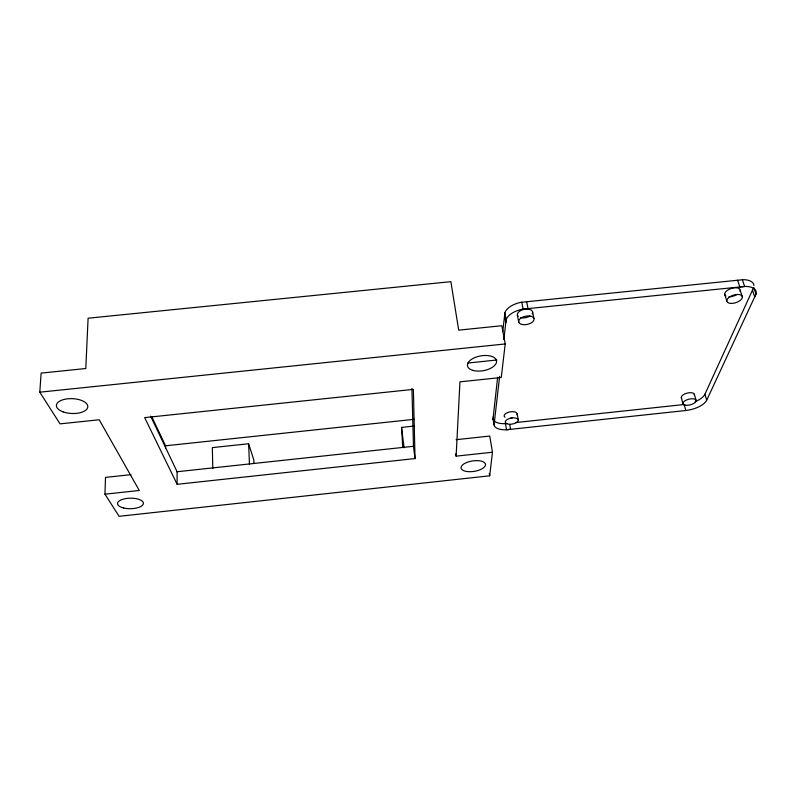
<?xml version="1.0" encoding="UTF-8"?>
<svg xmlns="http://www.w3.org/2000/svg" width="796" height="796" viewBox="0 0 796 796"><rect width="100%" height="100%" fill="white"/><g stroke="black" fill="none" stroke-linecap="round" stroke-linejoin="round"><path stroke-width="1.19" d="M165.548 448.228L165.548 445.79L151.827 416.825M456.088 439.681L489.739 436.059L492.475 452.218L489.699 475.809L119.102 516.315L104.963 494.187L105.51 477.391L131.032 474.645M492.475 452.218L456.118 456.158L459.959 381.851L501.261 377.503L505.211 343.952L501.808 325.723L458.715 330.151L450.854 281.675L88.097 318.211L85.799 368.508L41.133 373.105L39.8 392.189L60.038 423.87L99.201 419.761L139.28 490.465L104.963 494.187M507.47 423.442L504.813 423.701A15.592 7.214 -10 0 1 493.022 419.044L497.629 377.294M502.734 331.643L504.953 312.44A18.427 9.98 -11.8 0 1 520.972 302.331L743.146 279.685A19.034 9.393 -17.9 0 1 753.951 285.446M499.629 376.379L494.067 424.895L493.003 418.736M503.848 339.623L506.137 319.763L504.833 312.888M695.216 401.672A18.01 7.851 -14.5 0 0 704.948 394.169L753.742 287.426L755.991 294.122L706.699 400.209A18.069 7.791 -14.4 0 1 685.814 410.507L506.555 429.76L505.46 423.661M177.13 484.306L415.034 458.566L413.373 389.363L144.673 417.631L177.13 484.306L177.07 471.739L150.663 416.169M165.548 445.79L414 419.333M253.934 463.332L253.775 459.76L248.611 443.75L212.333 447.621L212.801 468.396M402.756 447.312L401.562 427.412L413.87 426.099M515.629 422.567L684.152 404.517L685.814 410.507M177.07 471.739L413.462 446.287L411.93 388.358M39.8 392.189L505.211 343.952M467.988 363.016L496.863 360.001M752.469 290.212L754.698 296.898L756.13 293.674A19.114 9.323 -17.8 0 0 745.384 286.441L739.832 286.968L737.613 280.202M742.389 279.724L744.618 286.48L523.161 309.117L521.778 302.201M740.19 290.232L742.379 296.928A8.079 3.94 -17.7 0 1 730.967 303.415A8.079 3.94 -17.7 0 1 730.439 296.46A8.079 3.94 -17.7 0 1 742.379 296.928M724.688 294.301L726.818 300.988M704.948 394.169L706.699 400.209M694.331 394.219L696.052 400.279M681.316 397.781L682.978 403.821M532.534 311.634L533.937 318.47M526.634 301.714L528.037 308.619L522.355 309.246A18.497 9.91 -11.8 0 0 506.256 319.305L505.818 322.46L504.525 315.614M517.42 315.395L518.763 322.241M517.201 413.99L518.345 420.139A6.647 3.045 -10.1 0 1 508.485 424.188A6.647 3.045 -10.1 0 1 508.495 418.845A6.647 3.045 -10.1 0 1 518.345 420.139M509.699 424.447L510.584 429.323L505.898 429.8A15.641 7.154 -10 0 1 494.087 425.203L493.221 416.776M489.301 473.401L489.699 475.809M455.77 453.839L456.118 456.158M413.462 446.287L415.034 458.566M401.562 427.412L404.079 447.79M248.611 443.75L249.476 464.446M505.012 417.263A6.627 3.065 -10.1 0 1 509.758 411.94A6.627 3.065 -10.1 0 1 516.982 414.815M512.375 417.651A6.627 3.065 -10.1 0 1 510.694 418M681.784 398.438A6.756 2.945 -14.5 0 1 686.868 393.194A6.756 2.945 -14.5 0 1 694.351 395.005M725.922 296.022A8.05 3.97 -17.8 0 1 731.076 288.51A8.05 3.97 -17.8 0 1 740.011 291.346M736.598 294.729A8.05 3.97 -17.8 0 1 728.887 296.749M518.047 316.36A7.801 4.209 -11.9 0 1 524.584 309.276A7.801 4.209 -11.9 0 1 532.196 313.883M529.927 316.032A7.801 4.209 -11.9 0 1 520.624 317.654M63.033 411.85A15.721 7.423 2.4 0 0 87.749 407.263A15.721 7.423 2.4 0 0 65.531 399.114A15.721 7.423 2.4 0 0 63.033 411.85M123.619 507.987A12.955 5.264 -0.7 0 0 143.419 503.5A12.955 5.264 -0.7 0 0 124.385 498.863A12.955 5.264 -0.7 0 0 123.619 507.987M466.675 471.471A12.348 5.283 -8.7 0 0 485.51 464.874A12.348 5.283 -8.7 0 0 467.68 462.118A12.348 5.283 -8.7 0 0 466.675 471.471M472.943 370.389A14.746 7.512 -9.8 0 0 496.435 362.558A14.746 7.512 -9.8 0 0 476.635 356.916A14.746 7.512 -9.8 0 0 472.943 370.389M685.535 405.244A6.776 2.915 -14.4 0 0 696.062 401.055A6.776 2.915 -14.4 0 0 686.938 399.801A6.776 2.915 -14.4 0 0 685.535 405.244M521.917 324.46A7.831 4.179 -11.8 0 0 534.026 319.564A7.831 4.179 -11.8 0 0 523.081 316.957A7.831 4.179 -11.8 0 0 521.917 324.46"/></g></svg>
